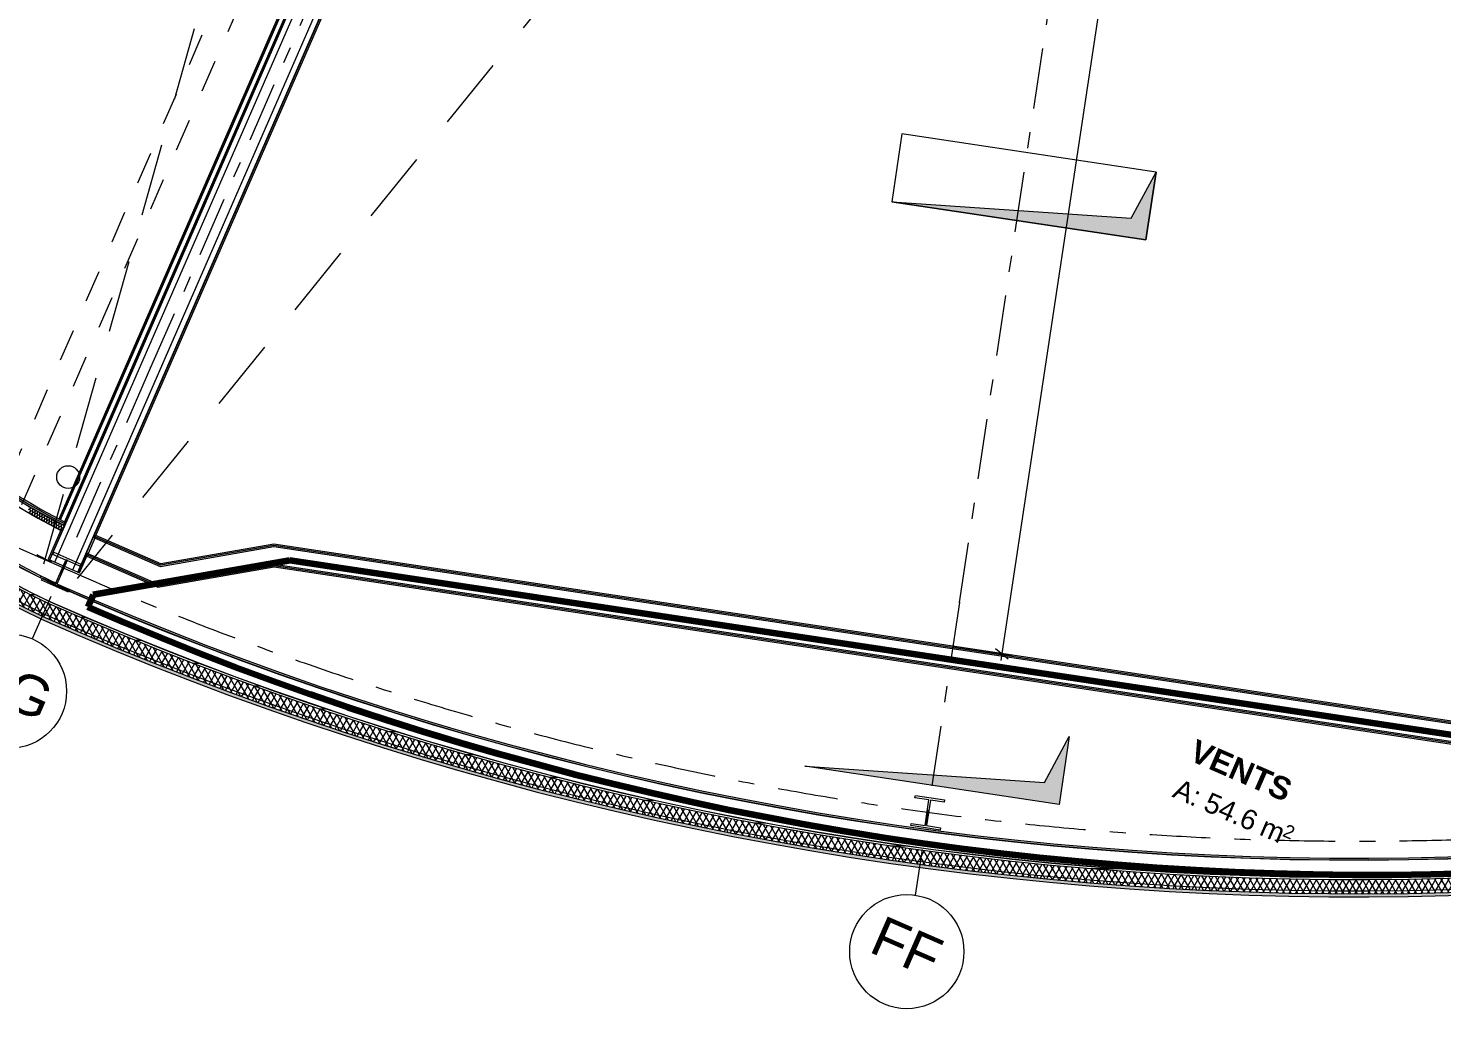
# Model space of a CAD drawing. Header units: millimetres. Extents: x -50172 to 68897, y -80883 to 956680.
# Drawn here: x -38410 to -26040, y -73227 to -64643 of the extents above; entities that cross this region are included whole.
import ezdxf
from ezdxf.enums import TextEntityAlignment as Align

# ---------------------------------------------------------------- set-up
doc = ezdxf.new("R2010")
doc.units = ezdxf.units.MM
doc.header["$MEASUREMENT"] = 0
for name, pattern in [('Dashed', [564.444447, 282.222223, -282.222223]), ('Double Dashed', [1093.611073, 529.166651, -211.666656, 141.111112, -211.666656]), ('Long Dashed', [1058.333302, 634.99999, -423.333311])]:
    doc.linetypes.add(name, pattern=pattern)
for name, color, linetype in [('A-25-M_Wall_Ext', 7, 'Continuous'), ('A-25-M_Wall_Int', 7, 'Continuous'), ('A-95-MC_Marker_Section_P2.Marker', 7, 'Continuous'), ('COLUMN.IFC Import', 7, 'Continuous'), ('New_A-05-M_Gross_Int_Plant', 7, 'Continuous'), ('New_A-15-MG_Structural_Grid_Phase_2', 7, 'Continuous'), ('New_A-25-M_Wall_Ext', 7, 'Continuous'), ('New_A-25-M_Wall_Int', 7, 'Continuous'), ('New_A-60-M_Mechanical', 7, 'Continuous'), ('New_A-95-D_1_100', 7, 'Continuous')]:
    doc.layers.add(name, color=color, linetype=linetype)
for name, color, linetype, lineweight in [('A-25-M_Wall_Ext_Pen_No__1', 7, 'Continuous', 13), ('A-25-M_Wall_Ext_Pen_No__87', 8, 'Continuous', 20), ('A-25-M_Wall_Int_Pen_No__1', 7, 'Continuous', 13), ('A-95-MC_Marker_Section_P2.Marker_Pen_No__1', 7, 'Continuous', 13), ('COLUMN.IFC Import_Pen_No__2', 8, 'Continuous', 15), ('New_A-05-M_Gross_Int_Plant_Pen_No__198', 7, 'Continuous', 100), ('New_A-25-M_Wall_Ext_Pen_No__87', 8, 'Continuous', 20), ('New_A-25-M_Wall_Int_Pen_No__1', 7, 'Continuous', 13), ('New_A-25-M_Wall_Int_Pen_No__150', 7, 'Continuous', 0), ('New_A-60-M_Mechanical_Pen_No__1', 7, 'Continuous', 13), ('New_A-60-M_Mechanical_Pen_No__89', 8, 'Continuous', 20), ('New_A-95-D_1_100_Pen_No__1', 7, 'Continuous', 13), ('New_A-95-P_Drawing_Pen_No__1', 7, 'Continuous', 13), ('New_ArchiCAD Zone Stamps_Pen_No__9', 7, 'Continuous', 13)]:
    doc.layers.add(name, color=color, linetype=linetype, lineweight=lineweight)
for name, color, linetype, lineweight, true_color in [('A-25-M_Wall_Ext_Pen_No__107', 7, 'Continuous', 15, 0xa6a6a6), ('A-25-M_Wall_Int_Pen_No__107', 7, 'Continuous', 15, 0xa6a6a6), ('A-25-M_Wall_Int_Pen_No__81', 7, 'Continuous', 20, 0x6a6a6a), ('New_A-15-MG_Structural_Grid_Phase_2_Pen_No__222', 7, 'Continuous', 13, 0x65af33), ('New_A-20-M_Roof_Accessory_Pen_No__61', 7, 'Continuous', 20, 0x6a6a6a), ('New_A-25-M_Wall_Int_Pen_No__107', 7, 'Continuous', 15, 0xa6a6a6), ('New_A-25-M_Wall_Int_Pen_No__81', 7, 'Continuous', 20, 0x6a6a6a)]:
    doc.layers.add(name, color=color, linetype=linetype, lineweight=lineweight, true_color=true_color)
doc.styles.add('GENERATED_STYLE_2', font='')
doc.styles.add('GENERATED_STYLE_3', font='')
doc.styles.add('GENERATED_STYLE_4', font='')
doc.styles.get('GENERATED_STYLE_2').set_extended_font_data('Arial', bold=True)
doc.styles.get('GENERATED_STYLE_3').set_extended_font_data('Arial')
doc.styles.get('GENERATED_STYLE_4').set_extended_font_data('Swis721 BT')
doc.dimstyles.new('GENERATED_STYLE__1', dxfattribs={"dimtxt": 300, "dimasz": 95, "dimexe": 0.18, "dimexo": 0, "dimgap": 0.09, "dimtad": 1, "dimdec": 0, "dimzin": 0, "dimdsep": 46, "dimtxsty": 'GENERATED_STYLE_3', "dimblk": 'ARROWHEAD_2', "dimblk1": 'ARROWHEAD_2', "dimblk2": 'ARROWHEAD_2', "dimcen": 0.09, "dimclrd": 7, "dimclre": 7, "dimclrt": 7, "dimadec": 0, "dimazin": 0, "dimtfac": 1, "dimtdec": 4, "dimtmove": 0, "dimatfit": 3, "dimfxl": 1, "dimtolj": 1, "dimtzin": 0, "dimarcsym": 0})
pattern_1 = [(60, (0, 0), (-43.30127, 25), []), (120, (0, 0), (43.30127, 25), [])]
pattern_2 = [(0, (0, 0), (0, 200), [])]

# ---------------------------------------------------------------- blocks, each defined once
blk = doc.blocks.new('VENTS__3_1', base_point=(-27759, -71242))
at = {"layer": 'New_A-05-M_Gross_Int_Plant_Pen_No__198', "linetype": 'Continuous'}
for p, q in [((-36121, -69302), (-37843, -69603)), ((-24222, -71093), (-36121, -69302)), ((-37843, -69603), (-37890, -69709))]:
    blk.add_line(p, q, dxfattribs=at)
blk.add_arc((-26646, -43925), 28129, 246.4404, 336.4588, dxfattribs=at)
at = {"layer": 'New_ArchiCAD Zone Stamps_Pen_No__9'}
for tag, height, style, p in [('ROOM_NAME', 200, 'GENERATED_STYLE_2', (-28182, -70863)), ('measuredAreaCode', 175, 'GENERATED_STYLE_3', (-28335, -71208)), ('DUMMY_649', 175, 'GENERATED_STYLE_3', (-28066, -71325)), ('DUMMY_650', 175, 'GENERATED_STYLE_3', (-27638, -71512)), ('DUMMY_651', 117, 'GENERATED_STYLE_3', (-27394, -71605))]:
    blk.add_attdef(tag, text='', height=height, rotation=336.4404, dxfattribs=dict(at, style=style)).set_placement(p, align=Align.TOP_LEFT)
blk = doc.blocks.new('Slab_7_1', base_point=(-30853, -66161))
at = {"layer": 'New_A-60-M_Mechanical_Pen_No__89', "linetype": 'Continuous', "flags": 128}
blk.add_lwpolyline([(-30853, -66161), (-28628, -66496), (-28539, -65903), (-30764, -65568)], close=True, dxfattribs=at)
blk = doc.blocks.new('*X241')
at = {"layer": 'New_A-25-M_Wall_Int_Pen_No__150', "linetype": 'Continuous'}
for p, q in [((-38116, -69019), (-38118, -69020)), ((-38111, -69017), (-38116, -69019)), ((-38105, -69014), (-38111, -69017)), ((-38105, -68993), (-38106, -68992)), ((-38100, -68997), (-38105, -68993)), ((-38105, -69014), (-38100, -69010)), ((-38100, -69010), (-38101, -69016)), ((-38101, -69016), (-38101, -69018)), ((-38099, -69003), (-38100, -68997)), ((-38100, -69010), (-38099, -69003)), ((-38096, -69004), (-38100, -69010)), ((-38094, -69004), (-38096, -69004)), ((-38122, -69031), (-38122, -69033)), ((-38122, -69033), (-38121, -69036)), ((-38121, -69036), (-38119, -69039)), ((-38119, -69039), (-38116, -69040)), ((-38116, -69040), (-38113, -69042)), ((-38113, -69042), (-38111, -69042))]:
    blk.add_line(p, q, dxfattribs=at)
blk = doc.blocks.new('Wall_18_1', base_point=(-37960, -69410))
at = {"layer": 'A-25-M_Wall_Int_Pen_No__107', "linetype": 'Continuous'}
for points in [[(-37837, -69089), (-37842, -69100), (-37828, -69106), (-37823, -69095)], [(-37832, -69078), (-37837, -69089), (-37823, -69095), (-37818, -69084)], [(-37906, -69248), (-37911, -69259), (-37897, -69265), (-37892, -69254)], [(-37901, -69236), (-37906, -69248), (-37892, -69254), (-37887, -69242)]]:
    blk.add_hatch(color=256, dxfattribs=at).paths.add_polyline_path(points)
at = {"layer": 'New_A-25-M_Wall_Int_Pen_No__107', "linetype": 'Continuous'}
for points in [[(-31366, -53536), (-31372, -53550), (-31358, -53556), (-31352, -53542)], [(-31352, -53542), (-31328, -53488), (-31342, -53482), (-31366, -53536)], [(-37818, -69084), (-31067, -53602), (-31081, -53596), (-37832, -69078)], [(-31486, -53811), (-38093, -68963, 0.000662), (-38079, -68970), (-31472, -53817)], [(-31480, -53797), (-31486, -53811), (-31472, -53817), (-31466, -53803)], [(-38099, -68977), (-38105, -68990, 0.000658), (-38091, -68997), (-38085, -68983, -0.00066)], [(-38093, -68963), (-38099, -68977, 0.00066), (-38085, -68983), (-38079, -68970, -0.000662)], [(-38126, -69038), (-38235, -69290), (-38222, -69296), (-38112, -69045, -0.000652)], [(-37911, -69259), (-37974, -69404), (-37960, -69410), (-37897, -69265)]]:
    blk.add_hatch(color=256, dxfattribs=at).paths.add_polyline_path(points)
at = {"layer": 'New_A-25-M_Wall_Int_Pen_No__107', "linetype": 'Continuous', "lineweight": 0, "true_color": 0x535353}
for points in [[(-31372, -53550), (-31372, -53551), (-31358, -53557), (-31358, -53556)], [(-31391, -53595), (-31392, -53596), (-31378, -53602), (-31378, -53601)], [(-31479, -53797), (-31480, -53797), (-31466, -53803), (-31466, -53803)], [(-31460, -53752), (-31460, -53753), (-31446, -53759), (-31446, -53758)]]:
    blk.add_hatch(color=251, dxfattribs=at).paths.add_polyline_path(points)
at = {"layer": 'New_A-25-M_Wall_Int_Pen_No__81', "linetype": 'Continuous', "lineweight": 0, "true_color": 0x353535}
for points in [[(-38176, -69316), (-31283, -53508), (-31284, -53508), (-38177, -69316)], [(-31358, -53557), (-38091, -68997, 0.000044), (-38090, -68998), (-31357, -53557)], [(-31357, -53556), (-31328, -53489), (-31328, -53488), (-31358, -53556)], [(-31358, -53556), (-31358, -53557), (-31357, -53557), (-31357, -53556)], [(-38019, -69384), (-31126, -53577), (-31127, -53576), (-38020, -69384)], [(-37974, -69404), (-31081, -53596), (-31082, -53596), (-37975, -69404)], [(-38092, -68998), (-38222, -69296), (-38221, -69296), (-38091, -68999, -0.000044)], [(-38105, -68990), (-38105, -68991, 0.000658), (-38092, -68998), (-38091, -68997, -0.000658)], [(-38091, -68997), (-38092, -68998, 0.000044), (-38091, -68999), (-38090, -68998, -0.000044)], [(-38125, -69037), (-38126, -69038, 0.000652), (-38112, -69045), (-38112, -69044, -0.000652)]]:
    blk.add_hatch(color=250, dxfattribs=at).paths.add_polyline_path(points)
at = {"layer": 'A-25-M_Wall_Int_Pen_No__1', "linetype": 'Continuous'}
for p, q in [((-37828, -69106), (-37842, -69100)), ((-37823, -69095), (-37837, -69089)), ((-37892, -69254), (-37906, -69248)), ((-37887, -69242), (-37901, -69236))]:
    blk.add_line(p, q, dxfattribs=at)
at = {"layer": 'New_A-25-M_Wall_Int_Pen_No__1', "linetype": 'Continuous'}
for p, q in [((-38177, -69316), (-31284, -53508)), ((-38176, -69316), (-31283, -53508)), ((-38090, -68998), (-31357, -53557)), ((-31378, -53601), (-31358, -53557)), ((-31358, -53556), (-31372, -53550)), ((-31372, -53551), (-31358, -53557)), ((-31358, -53556), (-31352, -53542)), ((-31357, -53556), (-31328, -53489)), ((-31357, -53557), (-31357, -53556)), ((-31352, -53542), (-31328, -53488)), ((-38020, -69384), (-31127, -53576)), ((-38019, -69384), (-31126, -53577)), ((-37975, -69404), (-31082, -53596)), ((-37974, -69404), (-31081, -53596)), ((-31446, -53758), (-31378, -53602)), ((-31392, -53596), (-31378, -53602)), ((-31391, -53595), (-31378, -53601)), ((-31480, -53797), (-31466, -53803)), ((-31479, -53797), (-31466, -53803)), ((-31472, -53817), (-31466, -53803)), ((-31466, -53803), (-31446, -53759)), ((-31460, -53752), (-31446, -53758)), ((-31460, -53753), (-31446, -53759)), ((-38079, -68970), (-31472, -53817)), ((-38221, -69296), (-38091, -68999)), ((-38112, -69044), (-38092, -68998)), ((-38091, -68997), (-38085, -68983)), ((-38091, -68999), (-38090, -68998)), ((-38085, -68983), (-38079, -68970)), ((-38222, -69296), (-38112, -69045))]:
    blk.add_line(p, q, dxfattribs=at)
at = {"layer": 'New_A-25-M_Wall_Int_Pen_No__1', "linetype": 'Continuous', "flags": 128}
for points in [[(-31342, -53482), (-31366, -53536)], [(-37818, -69084), (-31067, -53602)], [(-31486, -53811), (-38093, -68963)], [(-38126, -69038), (-38235, -69290)], [(-37960, -69410), (-37897, -69265)], [(-38235, -69290), (-37960, -69410)]]:
    blk.add_lwpolyline(points, dxfattribs=at)
at = {"layer": 'New_A-25-M_Wall_Int_Pen_No__1', "linetype": 'Continuous'}
for radius, start, end in [(5706, 243.0757, 243.2266), (5707, 243.0763, 243.2272), (5691, 243.0669, 243.2181), (5758, 243.1061, 243.2556), (5757, 243.1056, 243.2551)]:
    blk.add_arc((-35521, -63903), radius, start, end, dxfattribs=at)
at = {"layer": 'New_A-25-M_Wall_Int', "color": 250, "lineweight": 50, "true_color": 0x2a2a2a}
blk.add_blockref('*X241', (0, 0), dxfattribs=at)
blk = doc.blocks.new('Wall_24_1', base_point=(-24361, -70949))
at = {"layer": 'New_A-25-M_Wall_Ext_Pen_No__87', "linetype": 'Continuous', "flags": 128}
for points in [[(-24361, -70949), (-36260, -69158)], [(-36257, -69359), (-24365, -71149)]]:
    blk.add_lwpolyline(points, dxfattribs=at)
blk = doc.blocks.new('Wall_50_1', base_point=(-36260, -69158))
at = {"layer": 'New_A-25-M_Wall_Ext_Pen_No__87', "linetype": 'Continuous', "flags": 128}
for points in [[(-36260, -69158), (-37250, -69331)], [(-37275, -69536), (-36257, -69359)]]:
    blk.add_lwpolyline(points, dxfattribs=at)
blk = doc.blocks.new('*X334')
at = {"layer": 'New_A-25-M_Wall_Int_Pen_No__150', "linetype": 'Continuous'}
for p, q in [((-38404, -68832), (-38410, -68833)), ((-38404, -68857), (-38410, -68859)), ((-38398, -68833), (-38404, -68832)), ((-38399, -68854), (-38404, -68857)), ((-38404, -68882), (-38402, -68881)), ((-38402, -68881), (-38399, -68880)), ((-38399, -68854), (-38394, -68850)), ((-38399, -68880), (-38396, -68878)), ((-38393, -68838), (-38398, -68833)), ((-38396, -68878), (-38397, -68881)), ((-38397, -68881), (-38396, -68885)), ((-38394, -68875), (-38396, -68878)), ((-38396, -68878), (-38394, -68875)), ((-38396, -68885), (-38396, -68886)), ((-38394, -68850), (-38395, -68857)), ((-38395, -68857), (-38394, -68863)), ((-38394, -68850), (-38392, -68844)), ((-38390, -68845), (-38394, -68850)), ((-38394, -68863), (-38393, -68869)), ((-38394, -68875), (-38393, -68872)), ((-38392, -68873), (-38394, -68875)), ((-38392, -68844), (-38393, -68838)), ((-38393, -68872), (-38393, -68869)), ((-38389, -68871), (-38392, -68873)), ((-38383, -68844), (-38390, -68845)), ((-38384, -68869), (-38389, -68871)), ((-38378, -68866), (-38384, -68869)), ((-38377, -68845), (-38383, -68844)), ((-38382, -68894), (-38381, -68893)), ((-38381, -68893), (-38378, -68892)), ((-38378, -68866), (-38373, -68862)), ((-38378, -68892), (-38375, -68890)), ((-38373, -68850), (-38377, -68845)), ((-38375, -68890), (-38376, -68893)), ((-38376, -68893), (-38375, -68897)), ((-38374, -68887), (-38375, -68890)), ((-38375, -68890), (-38374, -68887)), ((-38375, -68897), (-38375, -68898)), ((-38373, -68862), (-38374, -68869)), ((-38374, -68869), (-38373, -68875)), ((-38374, -68887), (-38373, -68884)), ((-38371, -68885), (-38374, -68887)), ((-38371, -68856), (-38373, -68850)), ((-38373, -68862), (-38371, -68856)), ((-38369, -68857), (-38373, -68862)), ((-38373, -68875), (-38373, -68881)), ((-38373, -68884), (-38373, -68881)), ((-38369, -68883), (-38371, -68885)), ((-38363, -68855), (-38369, -68857)), ((-38363, -68881), (-38369, -68883)), ((-38356, -68857), (-38363, -68855)), ((-38358, -68878), (-38363, -68881)), ((-38358, -68878), (-38353, -68874)), ((-38357, -68904), (-38355, -68902)), ((-38352, -68862), (-38356, -68857)), ((-38355, -68902), (-38353, -68899)), ((-38354, -68902), (-38355, -68905)), ((-38353, -68899), (-38354, -68902)), ((-38353, -68874), (-38350, -68868)), ((-38352, -68874), (-38353, -68881)), ((-38353, -68881), (-38353, -68887)), ((-38353, -68887), (-38352, -68892)), ((-38353, -68899), (-38352, -68896)), ((-38351, -68897), (-38353, -68899)), ((-38350, -68868), (-38352, -68862)), ((-38348, -68869), (-38352, -68874)), ((-38352, -68896), (-38352, -68892)), ((-38348, -68895), (-38351, -68897)), ((-38342, -68867), (-38348, -68869)), ((-38342, -68892), (-38348, -68895)), ((-38336, -68869), (-38342, -68867)), ((-38337, -68890), (-38342, -68892)), ((-38337, -68890), (-38332, -68886)), ((-38331, -68873), (-38336, -68869)), ((-38332, -68886), (-38333, -68892)), ((-38333, -68892), (-38332, -68898)), ((-38332, -68886), (-38330, -68880)), ((-38328, -68881), (-38332, -68886)), ((-38332, -68898), (-38331, -68904)), ((-38330, -68880), (-38331, -68873)), ((-38321, -68879), (-38328, -68881)), ((-38315, -68880), (-38321, -68879)), ((-38316, -68902), (-38321, -68904)), ((-38316, -68902), (-38311, -68898)), ((-38310, -68885), (-38315, -68880)), ((-38311, -68898), (-38312, -68904)), ((-38311, -68898), (-38309, -68891)), ((-38307, -68893), (-38311, -68898)), ((-38309, -68891), (-38310, -68885)), ((-38301, -68891), (-38307, -68893)), ((-38294, -68892), (-38301, -68891)), ((-38290, -68897), (-38294, -68892)), ((-38288, -68903), (-38290, -68897)), ((-38290, -68909), (-38288, -68903)), ((-38280, -68902), (-38286, -68904)), ((-38273, -68904), (-38280, -68902)), ((-38361, -68905), (-38360, -68905)), ((-38360, -68905), (-38357, -68904)), ((-38355, -68905), (-38355, -68908)), ((-38355, -68908), (-38354, -68909)), ((-38340, -68917), (-38339, -68917)), ((-38339, -68917), (-38336, -68916)), ((-38336, -68916), (-38334, -68913)), ((-38334, -68913), (-38332, -68911)), ((-38333, -68914), (-38334, -68917)), ((-38334, -68917), (-38334, -68920)), ((-38334, -68920), (-38333, -68921)), ((-38332, -68911), (-38333, -68914)), ((-38332, -68911), (-38331, -68907)), ((-38330, -68908), (-38332, -68911)), ((-38331, -68907), (-38331, -68904)), ((-38327, -68907), (-38330, -68908)), ((-38321, -68904), (-38327, -68907)), ((-38319, -68929), (-38318, -68929)), ((-38318, -68929), (-38315, -68927)), ((-38315, -68927), (-38313, -68925)), ((-38311, -68922), (-38313, -68925)), ((-38313, -68925), (-38311, -68922)), ((-38313, -68925), (-38313, -68929)), ((-38313, -68929), (-38313, -68932)), ((-38313, -68932), (-38312, -68933)), ((-38312, -68904), (-38311, -68910)), ((-38311, -68910), (-38310, -68916)), ((-38311, -68922), (-38310, -68919)), ((-38309, -68920), (-38311, -68922)), ((-38310, -68919), (-38310, -68916)), ((-38306, -68918), (-38309, -68920)), ((-38301, -68916), (-38306, -68918)), ((-38295, -68913), (-38301, -68916)), ((-38298, -68941), (-38297, -68940)), ((-38297, -68940), (-38294, -68939)), ((-38295, -68913), (-38290, -68909)), ((-38294, -68939), (-38292, -68937)), ((-38290, -68934), (-38292, -68937)), ((-38292, -68937), (-38290, -68934)), ((-38292, -68937), (-38292, -68940)), ((-38292, -68940), (-38292, -68943)), ((-38292, -68943), (-38291, -68944)), ((-38290, -68909), (-38291, -68916)), ((-38291, -68916), (-38290, -68922)), ((-38286, -68904), (-38290, -68909)), ((-38290, -68922), (-38289, -68927)), ((-38290, -68934), (-38289, -68931)), ((-38288, -68932), (-38290, -68934)), ((-38289, -68931), (-38289, -68927)), ((-38285, -68930), (-38288, -68932)), ((-38280, -68927), (-38285, -68930)), ((-38274, -68925), (-38280, -68927)), ((-38278, -68952), (-38276, -68952)), ((-38276, -68952), (-38273, -68950)), ((-38274, -68925), (-38269, -68921)), ((-38269, -68908), (-38273, -68904)), ((-38273, -68950), (-38271, -68948)), ((-38269, -68945), (-38271, -68948)), ((-38271, -68948), (-38269, -68945)), ((-38271, -68948), (-38271, -68952)), ((-38271, -68952), (-38271, -68955)), ((-38271, -68955), (-38270, -68956)), ((-38269, -68921), (-38270, -68927)), ((-38270, -68927), (-38269, -68933)), ((-38267, -68914), (-38269, -68908)), ((-38269, -68921), (-38267, -68914)), ((-38265, -68916), (-38269, -68921)), ((-38269, -68933), (-38268, -68939)), ((-38269, -68945), (-38268, -68942)), ((-38267, -68943), (-38269, -68945)), ((-38268, -68942), (-38268, -68939)), ((-38264, -68941), (-38267, -68943)), ((-38259, -68914), (-38265, -68916)), ((-38259, -68939), (-38264, -68941)), ((-38253, -68915), (-38259, -68914)), ((-38253, -68936), (-38259, -68939)), ((-38257, -68964), (-38255, -68963)), ((-38255, -68963), (-38252, -68962)), ((-38248, -68920), (-38253, -68915)), ((-38253, -68936), (-38248, -68932)), ((-38252, -68962), (-38250, -68960)), ((-38250, -68960), (-38248, -68957)), ((-38249, -68960), (-38250, -68963)), ((-38250, -68963), (-38250, -68966)), ((-38250, -68966), (-38249, -68968)), ((-38248, -68932), (-38249, -68939)), ((-38249, -68939), (-38248, -68944)), ((-38248, -68957), (-38249, -68960)), ((-38246, -68926), (-38248, -68920)), ((-38248, -68932), (-38246, -68926)), ((-38244, -68927), (-38248, -68932)), ((-38248, -68944), (-38247, -68950)), ((-38246, -68954), (-38248, -68957)), ((-38248, -68957), (-38247, -68954)), ((-38247, -68954), (-38247, -68950)), ((-38243, -68953), (-38246, -68954)), ((-38238, -68925), (-38244, -68927)), ((-38238, -68950), (-38243, -68953)), ((-38232, -68926), (-38238, -68925)), ((-38232, -68948), (-38238, -68950)), ((-38236, -68975), (-38234, -68975)), ((-38234, -68975), (-38231, -68973)), ((-38227, -68931), (-38232, -68926)), ((-38232, -68948), (-38227, -68943)), ((-38231, -68973), (-38229, -68971)), ((-38229, -68971), (-38227, -68968)), ((-38228, -68971), (-38229, -68974)), ((-38229, -68974), (-38229, -68978)), ((-38229, -68978), (-38228, -68980)), ((-38227, -68943), (-38228, -68950)), ((-38228, -68950), (-38227, -68956)), ((-38227, -68968), (-38228, -68971)), ((-38225, -68937), (-38227, -68931)), ((-38227, -68943), (-38225, -68937)), ((-38223, -68938), (-38227, -68943)), ((-38227, -68956), (-38226, -68962)), ((-38227, -68968), (-38226, -68965)), ((-38225, -68966), (-38227, -68968)), ((-38226, -68965), (-38226, -68962)), ((-38222, -68964), (-38225, -68966)), ((-38217, -68936), (-38223, -68938)), ((-38217, -68961), (-38222, -68964)), ((-38211, -68938), (-38217, -68936)), ((-38211, -68959), (-38217, -68961)), ((-38216, -68987), (-38213, -68986)), ((-38213, -68986), (-38210, -68984)), ((-38206, -68942), (-38211, -68938)), ((-38211, -68959), (-38206, -68955)), ((-38210, -68984), (-38208, -68982)), ((-38208, -68982), (-38206, -68979)), ((-38207, -68982), (-38208, -68986)), ((-38208, -68986), (-38207, -68989)), ((-38206, -68955), (-38207, -68961)), ((-38207, -68961), (-38206, -68967)), ((-38206, -68979), (-38207, -68982)), ((-38207, -68989), (-38206, -68992)), ((-38204, -68948), (-38206, -68942)), ((-38206, -68955), (-38204, -68948)), ((-38202, -68950), (-38206, -68955)), ((-38206, -68967), (-38205, -68973)), ((-38206, -68979), (-38205, -68976)), ((-38204, -68977), (-38206, -68979)), ((-38206, -68992), (-38206, -68992)), ((-38205, -68976), (-38205, -68973)), ((-38201, -68975), (-38204, -68977)), ((-38196, -68947), (-38202, -68950)), ((-38196, -68973), (-38201, -68975)), ((-38190, -68949), (-38196, -68947)), ((-38190, -68970), (-38196, -68973)), ((-38196, -68998), (-38195, -68998)), ((-38195, -68998), (-38192, -68997)), ((-38192, -68997), (-38189, -68996)), ((-38185, -68953), (-38190, -68949)), ((-38190, -68970), (-38185, -68966)), ((-38189, -68996), (-38186, -68993)), ((-38186, -68994), (-38187, -68997)), ((-38187, -68997), (-38186, -69000)), ((-38185, -68966), (-38186, -68972)), ((-38186, -68972), (-38185, -68978)), ((-38185, -68991), (-38186, -68994)), ((-38186, -68993), (-38185, -68991)), ((-38186, -69000), (-38185, -69003)), ((-38183, -68960), (-38185, -68953)), ((-38185, -68966), (-38183, -68960)), ((-38181, -68961), (-38185, -68966)), ((-38185, -68978), (-38184, -68984)), ((-38185, -68991), (-38184, -68987)), ((-38182, -68988), (-38185, -68991)), ((-38185, -69003), (-38184, -69005)), ((-38184, -68987), (-38184, -68984)), ((-38180, -68986), (-38182, -68988)), ((-38175, -68959), (-38181, -68961)), ((-38174, -68984), (-38180, -68986)), ((-38176, -69009), (-38174, -69009)), ((-38169, -68960), (-38175, -68959)), ((-38169, -68981), (-38174, -68984)), ((-38174, -69009), (-38170, -69008)), ((-38170, -69008), (-38167, -69007)), ((-38164, -68964), (-38169, -68960)), ((-38169, -68981), (-38164, -68977)), ((-38167, -69007), (-38165, -69004)), ((-38164, -68977), (-38165, -68983)), ((-38165, -68983), (-38164, -68989)), ((-38163, -69002), (-38165, -69005)), ((-38165, -69004), (-38163, -69002)), ((-38165, -69005), (-38165, -69008)), ((-38165, -69008), (-38165, -69011)), ((-38165, -69011), (-38164, -69014)), ((-38162, -68971), (-38164, -68964)), ((-38164, -68977), (-38162, -68971)), ((-38160, -68972), (-38164, -68977)), ((-38164, -68989), (-38163, -68995)), ((-38164, -69014), (-38161, -69017)), ((-38163, -68998), (-38163, -68995)), ((-38163, -69002), (-38163, -68998)), ((-38161, -68999), (-38163, -69002)), ((-38159, -68997), (-38161, -68999)), ((-38161, -69017), (-38160, -69018)), ((-38154, -68970), (-38160, -68972)), ((-38153, -68995), (-38159, -68997)), ((-38158, -69019), (-38156, -69020)), ((-38156, -69020), (-38152, -69020)), ((-38147, -68971), (-38154, -68970)), ((-38148, -68992), (-38153, -68995)), ((-38152, -69020), (-38149, -69019)), ((-38149, -69019), (-38146, -69018)), ((-38148, -68992), (-38143, -68988)), ((-38143, -68975), (-38147, -68971)), ((-38146, -69018), (-38144, -69015)), ((-38143, -68988), (-38144, -68994)), ((-38144, -68994), (-38143, -69000)), ((-38144, -69015), (-38142, -69013)), ((-38143, -69016), (-38144, -69019)), ((-38144, -69019), (-38144, -69022)), ((-38144, -69022), (-38142, -69025)), ((-38141, -68982), (-38143, -68975)), ((-38143, -68988), (-38141, -68982)), ((-38139, -68983), (-38143, -68988)), ((-38143, -69000), (-38142, -69006)), ((-38142, -69013), (-38143, -69016)), ((-38141, -69009), (-38142, -69006)), ((-38142, -69013), (-38141, -69009)), ((-38140, -69010), (-38142, -69013)), ((-38142, -69025), (-38140, -69028)), ((-38137, -69008), (-38140, -69010)), ((-38133, -68980), (-38139, -68983)), ((-38132, -69006), (-38137, -69008)), ((-38126, -68982), (-38133, -68980)), ((-38127, -69003), (-38132, -69006)), ((-38127, -69003), (-38122, -68999)), ((-38122, -68986), (-38126, -68982)), ((-38125, -69029), (-38122, -69026)), ((-38122, -69027), (-38123, -69030)), ((-38120, -68992), (-38122, -68986)), ((-38122, -68999), (-38120, -68992)), ((-38118, -68994), (-38122, -68999)), ((-38122, -68999), (-38122, -69005)), ((-38122, -69005), (-38121, -69011)), ((-38122, -69026), (-38121, -69023)), ((-38121, -69024), (-38122, -69027)), ((-38121, -69011), (-38120, -69017)), ((-38121, -69023), (-38120, -69020)), ((-38119, -69021), (-38121, -69024)), ((-38120, -69020), (-38120, -69017)), ((-38118, -69020), (-38119, -69021)), ((-38112, -68991), (-38118, -68994)), ((-38106, -68992), (-38112, -68991)), ((-38140, -69028), (-38137, -69030)), ((-38137, -69030), (-38134, -69031)), ((-38134, -69031), (-38131, -69031)), ((-38131, -69031), (-38128, -69030)), ((-38128, -69030), (-38125, -69029)), ((-38123, -69030), (-38122, -69031))]:
    blk.add_line(p, q, dxfattribs=at)
blk = doc.blocks.new('Wall_57_1', base_point=(-40577, -66482))
at = {"layer": 'New_A-25-M_Wall_Int_Pen_No__107', "linetype": 'Continuous'}
for points in [[(-38099, -68977, -0.158553), (-40590, -66489), (-40604, -66496, 0.15859), (-38105, -68990)], [(-38093, -68963, -0.158517), (-40577, -66482), (-40590, -66489, 0.158553), (-38099, -68977)]]:
    blk.add_hatch(color=256, dxfattribs=at).paths.add_polyline_path(points)
at = {"layer": 'New_A-25-M_Wall_Int_Pen_No__81', "linetype": 'Continuous', "lineweight": 0, "true_color": 0x353535}
for points in [[(-38125, -69037, -0.158711), (-40649, -66519), (-40650, -66520, 0.158714), (-38126, -69038)], [(-38105, -68990, -0.15859), (-40604, -66496), (-40605, -66496, 0.158592), (-38105, -68991)]]:
    blk.add_hatch(color=250, dxfattribs=at).paths.add_polyline_path(points)
at = {"layer": 'New_A-25-M_Wall_Int_Pen_No__1', "linetype": 'Continuous'}
for radius, start, end in [(5758, 207.0325, 243.1061), (5757, 207.0325, 243.1056), (5707, 207.0299, 243.0763), (5706, 207.0299, 243.0757), (5691, 207.0291, 243.0669), (5676, 207.0283, 243.0579)]:
    blk.add_arc((-35521, -63903), radius, start, end, dxfattribs=at)
at = {"layer": 'New_A-25-M_Wall_Int', "color": 250, "lineweight": 50, "true_color": 0x2a2a2a}
blk.add_blockref('*X334', (0, 0), dxfattribs=at)
blk = doc.blocks.new('Wall_198_1', base_point=(-38295, -69817))
at = {"layer": 'A-25-M_Wall_Ext_Pen_No__107', "linetype": 'Continuous', "lineweight": 0, "true_color": 0x535353}
for points in [[(-38161, -69524, 0.417286), (-921, -54883), (-923, -54882, -0.417285), (-38160, -69522)], [(-38224, -69662, 0.417299), (-781, -54943), (-783, -54942, -0.417299), (-38223, -69660)]]:
    blk.add_hatch(color=251, dxfattribs=at).paths.add_polyline_path(points)
at = {"layer": 'A-25-M_Wall_Ext_Pen_No__107', "linetype": 'Continuous'}
h = blk.add_hatch(dxfattribs=at)
h.set_pattern_fill('Plaster_0001', color=256, style=0, pattern_type=2)
h.set_pattern_definition([(201.458, (0, 0), (-63.3617, 161.19955), [0, -100]), (201.458, (-14.85, -98.89), (-63.3617, 161.19955), [0, -100])])
h.paths.add_polyline_path([(-38160, -69522, 0.417285), (-923, -54882), (-937, -54876, -0.417284), (-38154, -69508)])
blk.add_hatch(color=256, dxfattribs=at).paths.add_polyline_path([(-38295, -69817, 0.417314), (-625, -55010), (-650, -55000, -0.417312), (-38283, -69792)])
h = blk.add_hatch(dxfattribs=at)
h.set_pattern_fill('Batt_Insulation_0001', color=256, style=0, pattern_type=2)
h.set_pattern_definition(pattern_1)
h.paths.add_polyline_path([(-38283, -69792, 0.417312), (-650, -55000), (-673, -54990, -0.41731), (-38273, -69770)])
h = blk.add_hatch(dxfattribs=at)
h.set_pattern_fill('Batt_Insulation_0001', color=256, style=0, pattern_type=2)
h.set_pattern_definition(pattern_1)
h.paths.add_polyline_path([(-38273, -69770, 0.41731), (-673, -54990), (-765, -54950, -0.417301), (-38232, -69679)])
h = blk.add_hatch(dxfattribs=at)
h.set_pattern_fill('Plywood_0001', color=256, style=0, pattern_type=2)
h.set_pattern_definition(pattern_2)
h.paths.add_polyline_path([(-38232, -69679, 0.417301), (-765, -54950), (-781, -54943, -0.417299), (-38224, -69662)])
at = {"layer": 'A-25-M_Wall_Ext_Pen_No__1', "linetype": 'Continuous'}
for radius, start, end in [(28148, 246.1625, 336.7628), (28146, 246.1625, 336.7628), (28131, 246.1629, 336.7629), (28470, 246.1551, 336.7609), (28443, 246.1557, 336.7611), (28418, 246.1562, 336.7612), (28318, 246.1585, 336.7618), (28300, 246.159, 336.7619), (28298, 246.159, 336.7619)]:
    blk.add_arc((-26785, -43777), radius, start, end, dxfattribs=at)
blk = doc.blocks.new('Wall_199_1', base_point=(-41868, -65449))
at = {"layer": 'A-25-M_Wall_Ext_Pen_No__107', "linetype": 'Continuous'}
h = blk.add_hatch(dxfattribs=at)
h.set_pattern_fill('Batt_Insulation_0001', color=256, style=0, pattern_type=2)
h.set_pattern_definition(pattern_1)
h.paths.add_polyline_path([(-41841, -65443, 0.22706), (-38283, -69792), (-38273, -69770, -0.227038), (-41817, -65437)])
h = blk.add_hatch(dxfattribs=at)
h.set_pattern_fill('Batt_Insulation_0001', color=256, style=0, pattern_type=2)
h.set_pattern_definition(pattern_1)
h.paths.add_polyline_path([(-41817, -65437, 0.227038), (-38273, -69770), (-38232, -69679, -0.226951), (-41720, -65414)])
h = blk.add_hatch(dxfattribs=at)
h.set_pattern_fill('Plywood_0001', color=256, style=0, pattern_type=2)
h.set_pattern_definition(pattern_2)
h.paths.add_polyline_path([(-41720, -65414, 0.226951), (-38232, -69679), (-38224, -69662, -0.226935), (-41702, -65410)])
at = {"layer": 'A-25-M_Wall_Ext_Pen_No__107', "linetype": 'Continuous', "lineweight": 0, "true_color": 0x535353}
for points in [[(-41702, -65410, 0.226935), (-38224, -69662), (-38223, -69660, -0.226933), (-41700, -65410)], [(-41554, -65376, 0.226795), (-38161, -69524), (-38160, -69522, -0.226793), (-41552, -65375)]]:
    blk.add_hatch(color=251, dxfattribs=at).paths.add_polyline_path(points)
at = {"layer": 'A-25-M_Wall_Ext_Pen_No__107', "linetype": 'Continuous'}
h = blk.add_hatch(dxfattribs=at)
h.set_pattern_fill('Plaster_0001', color=256, style=0, pattern_type=2)
h.set_pattern_definition([(129.2839, (0, 0), (134.0639, 109.6671), [0, -100]), (129.2839, (-98.69, -16.13), (134.0639, 109.6671), [0, -100])])
h.paths.add_polyline_path([(-41552, -65375, 0.226793), (-38160, -69522), (-38154, -69508, -0.226779), (-41538, -65372)])
blk.add_hatch(color=256, dxfattribs=at).paths.add_polyline_path([(-41868, -65449, 0.227083), (-38295, -69817), (-38283, -69792, -0.22706), (-41841, -65443)])
at = {"layer": 'A-25-M_Wall_Ext_Pen_No__1', "linetype": 'Continuous'}
for radius, start, end in [(6481, 193.7007, 244.8667), (6381, 193.7097, 244.8566), (6363, 193.7114, 244.8548), (6361, 193.7116, 244.8546), (6211, 193.7258, 244.8388), (6209, 193.726, 244.8386), (6194, 193.7275, 244.837), (6533, 193.696, 244.8717), (6506, 193.6984, 244.8691)]:
    blk.add_arc((-35520, -63902), radius, start, end, dxfattribs=at)
blk = doc.blocks.new('Wall_204_1', base_point=(-37897, -69265))
at = {"layer": 'A-25-M_Wall_Ext_Pen_No__87', "linetype": 'Continuous', "flags": 128}
for points in [[(-37828, -69106), (-37887, -69242)], [(-37823, -69095), (-37828, -69106)], [(-37818, -69084), (-37823, -69095)], [(-37250, -69331), (-37818, -69084)], [(-37892, -69254), (-37897, -69265)], [(-37897, -69265), (-37275, -69536)], [(-37887, -69242), (-37892, -69254)]]:
    blk.add_lwpolyline(points, dxfattribs=at)
blk = doc.blocks.new('Wall_215_1', base_point=(-24361, -70949))
at = {"layer": 'A-25-M_Wall_Ext_Pen_No__107', "linetype": 'Continuous'}
for points in [[(-24361, -70949), (-36260, -69158), (-36260, -69171), (-24361, -70962)], [(-24361, -70962), (-36260, -69171), (-36260, -69183), (-24361, -70974)], [(-36258, -69346), (-24364, -71136), (-24364, -71124), (-36258, -69333)], [(-36257, -69359), (-24365, -71149), (-24364, -71136), (-36258, -69346)]]:
    blk.add_hatch(color=256, dxfattribs=at).paths.add_polyline_path(points)
at = {"layer": 'A-25-M_Wall_Ext_Pen_No__1', "linetype": 'Continuous'}
for p, q in [((-24361, -70962), (-36260, -69171)), ((-24361, -70974), (-36260, -69183)), ((-36258, -69333), (-24364, -71124)), ((-36258, -69346), (-24364, -71136))]:
    blk.add_line(p, q, dxfattribs=at)
at = {"layer": 'A-25-M_Wall_Ext_Pen_No__1', "linetype": 'Continuous', "flags": 128}
for points in [[(-24361, -70949), (-36260, -69158)], [(-36257, -69359), (-24365, -71149)]]:
    blk.add_lwpolyline(points, dxfattribs=at)
blk = doc.blocks.new('Wall_216_1', base_point=(-36260, -69158))
at = {"layer": 'A-25-M_Wall_Ext_Pen_No__107', "linetype": 'Continuous'}
for points in [[(-36260, -69171), (-37252, -69344), (-37253, -69357), (-36260, -69183)], [(-36260, -69158), (-37250, -69331), (-37252, -69344), (-36260, -69171)], [(-37275, -69536), (-36257, -69359), (-36258, -69346), (-37273, -69523)], [(-37273, -69523), (-36258, -69346), (-36258, -69333), (-37272, -69510)]]:
    blk.add_hatch(color=256, dxfattribs=at).paths.add_polyline_path(points)
at = {"layer": 'A-25-M_Wall_Ext_Pen_No__1', "linetype": 'Continuous'}
for p, q in [((-36260, -69183), (-37253, -69357)), ((-36260, -69171), (-37252, -69344)), ((-37273, -69523), (-36258, -69346)), ((-37272, -69510), (-36258, -69333))]:
    blk.add_line(p, q, dxfattribs=at)
at = {"layer": 'A-25-M_Wall_Ext_Pen_No__1', "linetype": 'Continuous', "flags": 128}
for points in [[(-36260, -69158), (-37250, -69331)], [(-37275, -69536), (-36257, -69359)]]:
    blk.add_lwpolyline(points, dxfattribs=at)
blk = doc.blocks.new('Wall_217_1', base_point=(-37250, -69331))
at = {"layer": 'A-25-M_Wall_Ext_Pen_No__107', "linetype": 'Continuous'}
for points in [[(-37252, -69344), (-37823, -69095), (-37828, -69106), (-37253, -69357)], [(-37250, -69331), (-37818, -69084), (-37823, -69095), (-37252, -69344)], [(-37897, -69265), (-37275, -69536), (-37273, -69523), (-37892, -69254)], [(-37892, -69254), (-37273, -69523), (-37272, -69510), (-37887, -69242)]]:
    blk.add_hatch(color=256, dxfattribs=at).paths.add_polyline_path(points)
at = {"layer": 'A-25-M_Wall_Ext_Pen_No__1', "linetype": 'Continuous'}
for p, q in [((-37253, -69357), (-37828, -69106)), ((-37252, -69344), (-37823, -69095)), ((-37892, -69254), (-37273, -69523)), ((-37887, -69242), (-37272, -69510))]:
    blk.add_line(p, q, dxfattribs=at)
at = {"layer": 'A-25-M_Wall_Ext_Pen_No__1', "linetype": 'Continuous', "flags": 128}
for points in [[(-37250, -69331), (-37818, -69084)], [(-37897, -69265), (-37275, -69536)]]:
    blk.add_lwpolyline(points, dxfattribs=at)
blk = doc.blocks.new('Wall_222_1', base_point=(-37818, -69084))
at = {"layer": 'A-25-M_Wall_Int_Pen_No__107', "linetype": 'Continuous'}
for points in [[(-29893, -50871), (-37832, -69078), (-37818, -69084), (-29877, -50874)], [(-31536, -53789), (-38143, -68942), (-38130, -68948), (-31522, -53795)]]:
    blk.add_hatch(color=256, dxfattribs=at).paths.add_polyline_path(points)
at = {"layer": 'A-25-M_Wall_Int_Pen_No__81', "linetype": 'Continuous', "lineweight": 0, "true_color": 0x353535}
for points in [[(-38084, -68968), (-29996, -50420), (-29997, -50420), (-38085, -68967)], [(-37877, -69058), (-29789, -50511), (-29790, -50510), (-37878, -69058)], [(-29881, -50843), (-37833, -69077), (-37832, -69078), (-29880, -50843)], [(-31409, -53535), (-38130, -68948), (-38129, -68948), (-31408, -53535)]]:
    blk.add_hatch(color=250, dxfattribs=at).paths.add_polyline_path(points)
at = {"layer": 'A-25-M_Wall_Int_Pen_No__1', "linetype": 'Continuous'}
for p, q in [((-38085, -68967), (-29997, -50420)), ((-38084, -68968), (-29996, -50420)), ((-37878, -69058), (-29790, -50510)), ((-37877, -69058), (-29789, -50511)), ((-37833, -69077), (-29745, -50530)), ((-37832, -69078), (-29880, -50843)), ((-38129, -68948), (-31408, -53535)), ((-38130, -68948), (-31522, -53795))]:
    blk.add_line(p, q, dxfattribs=at)
at = {"layer": 'A-25-M_Wall_Int_Pen_No__1', "linetype": 'Continuous', "flags": 128}
for points in [[(-37818, -69084), (-29877, -50874)], [(-31536, -53789), (-38143, -68942)]]:
    blk.add_lwpolyline(points, dxfattribs=at)
blk = doc.blocks.new('Standard grid marker_7')
at = {"layer": 'New_A-15-MG_Structural_Grid_Phase_2_Pen_No__222', "linetype": 'Double Dashed'}
for p, q in [((2591, 0), (19508, 0)), ((19508, 0), (22099, 0))]:
    blk.add_line(p, q, dxfattribs=at)
at = {"layer": 'New_A-15-MG_Structural_Grid_Phase_2_Pen_No__222', "linetype": 'Continuous'}
blk.add_circle((22599, 0), 500, dxfattribs=at)
at = {"layer": 'New_A-15-MG_Structural_Grid_Phase_2_Pen_No__222', "linetype": 'Double Dashed'}
blk.add_point((19508, 0), dxfattribs=at)
blk.add_point((19508, 0), dxfattribs=at)
at = {"layer": 'New_A-15-MG_Structural_Grid_Phase_2_Pen_No__222', "style": 'GENERATED_STYLE_4'}
for tag, p in [('AC_MarkerText_1_0', (-500, 43)), ('AC_MarkerText_1_1', (22599, 43))]:
    blk.add_attdef(tag, text='', height=350, rotation=90, dxfattribs=at).set_placement(p, align=Align.MIDDLE_CENTER)
blk = doc.blocks.new('Standard grid marker_8')
at = {"layer": 'New_A-15-MG_Structural_Grid_Phase_2_Pen_No__222', "linetype": 'Double Dashed'}
for q in [(19605, 0), (0, 0)]:
    blk.add_line((2591, 0), q, dxfattribs=at)
at = {"layer": 'New_A-15-MG_Structural_Grid_Phase_2_Pen_No__222', "linetype": 'Continuous'}
blk.add_circle((-500, 0), 500, dxfattribs=at)
at = {"layer": 'New_A-15-MG_Structural_Grid_Phase_2_Pen_No__222', "linetype": 'Double Dashed'}
blk.add_point((2591, 0), dxfattribs=at)
blk.add_point((2591, 0), dxfattribs=at)
at = {"layer": 'New_A-15-MG_Structural_Grid_Phase_2_Pen_No__222', "style": 'GENERATED_STYLE_4'}
for tag, p in [('AC_MarkerText_1_0', (-500, 43)), ('AC_MarkerText_1_1', (22696, 43))]:
    blk.add_attdef(tag, text='', height=350, rotation=255.0108, dxfattribs=at).set_placement(p, align=Align.MIDDLE_CENTER)
blk = doc.blocks.new('Standard grid marker_24')
at = {"layer": 'New_A-15-MG_Structural_Grid_Phase_2_Pen_No__222', "linetype": 'Double Dashed'}
blk.add_line((27978, 0), (27978, -516), dxfattribs=at)
blk.add_arc((0, 0), 27978, 0, 90.636, dxfattribs=at)
at = {"layer": 'New_A-15-MG_Structural_Grid_Phase_2_Pen_No__222', "style": 'GENERATED_STYLE_4'}
blk.add_attdef('AC_MarkerText_1', text='', height=350, rotation=90.3066, dxfattribs=at).set_placement((-1326, 28008), align=Align.MIDDLE_CENTER)
blk = doc.blocks.new('Standard grid marker_25')
at = {"layer": 'New_A-15-MG_Structural_Grid_Phase_2_Pen_No__222', "linetype": 'Double Dashed'}
for p, q in [((3797, 4702), (3797, 4702)), ((6044, 0), (6044, 0))]:
    blk.add_line(p, q, dxfattribs=at)
blk.add_arc((0, 0), 6044, 0, 51.0784, dxfattribs=at)
blk = doc.blocks.new('Column 145')
at = {"layer": 'COLUMN.IFC Import_Pen_No__2', "linetype": 'Continuous'}
for p, q in [((-129.4, 133.35), (129.4, 133.35)), ((-129.4, 112.85), (-129.4, 133.35)), ((129.4, 133.35), (129.4, 112.85)), ((-6.4, 112.85), (-129.4, 112.85)), ((-6.4, -112.85), (-6.4, 112.85)), ((6.4, 112.85), (6.4, -112.85)), ((129.4, 112.85), (6.4, 112.85)), ((-129.4, -112.85), (-6.4, -112.85)), ((-129.4, -133.35), (-129.4, -112.85)), ((6.4, -112.85), (129.4, -112.85)), ((129.4, -112.85), (129.4, -133.35)), ((129.4, -133.35), (-129.4, -133.35))]:
    blk.add_line(p, q, dxfattribs=at)
blk = doc.blocks.new('Column 164')
at = {"layer": 'COLUMN.IFC Import_Pen_No__2', "linetype": 'Continuous'}
for p, q in [((-129.4, 133.35), (129.4, 133.35)), ((-129.4, 112.85), (-129.4, 133.35)), ((129.4, 133.35), (129.4, 112.85)), ((-6.4, 112.85), (-129.4, 112.85)), ((-6.4, -112.85), (-6.4, 112.85)), ((6.4, 112.85), (6.4, -112.85)), ((129.4, 112.85), (6.4, 112.85)), ((-129.4, -112.85), (-6.4, -112.85)), ((-129.4, -133.35), (-129.4, -112.85)), ((6.4, -112.85), (129.4, -112.85)), ((129.4, -112.85), (129.4, -133.35)), ((129.4, -133.35), (-129.4, -133.35))]:
    blk.add_line(p, q, dxfattribs=at)
blk = doc.blocks.new('*D803')
at = {"layer": 'New_A-95-D_1_100_Pen_No__1', "linetype": 'Continuous'}
for p, q in [((-27054, -51299), (-29890, -70117)), ((-27482, -51234), (-26961, -51313)), ((-26997, -51344), (-27110, -51254)), ((-27045, -51238), (-27054, -51299)), ((-30318, -70052), (-29797, -70131)), ((-29946, -70072), (-29833, -70162)), ((-29890, -70117), (-29899, -70177))]:
    blk.add_line(p, q, dxfattribs=at)
at = {"layer": 'New_A-95-D_1_100_Pen_No__1', "insert": (-28319, -60095), "char_height": 300, "attachment_point": 7, "rotation": 261.4296, "style": 'GENERATED_STYLE_3'}
blk.add_mtext('\\A1;{\\fArial|b0|i0|c0|p34;19,031}', dxfattribs=at)
blk = doc.blocks.new('ARROWHEAD_2')
at = {"color": 0, "linetype": 'Continuous', "lineweight": 0}
for p, q in [((0, 0), (-1, 0)), ((-0.38, -0.66), (0.38, 0.66))]:
    blk.add_line(p, q, dxfattribs=at)
blk = doc.blocks.new('Cutting Plane_6_1', base_point=(-15692, -10946))
at = {"layer": 'A-95-MC_Marker_Section_P2.Marker_Pen_No__1', "linetype": 'Dashed'}
blk.add_line((-20308, -27164), (-38549, -68998), dxfattribs=at)

msp = doc.modelspace()

# ---------------------------------------------------------------- hatches: boundary and pattern name
at = {"layer": 'New_A-60-M_Mechanical_Pen_No__1', "linetype": 'Continuous'}
for points in [[(-30853.1, -66161.3), (-28756.4, -66305.5), (-28538.9, -65902.8), (-28628.2, -66496.1)], [(-31614.1, -71103), (-29517.3, -71247.3), (-29299.8, -70844.6), (-29389.1, -71437.9)]]:
    msp.add_hatch(color=256, dxfattribs=at).paths.add_polyline_path(points)

# ---------------------------------------------------------------- linework, layer by layer
at = {"layer": 'New_A-20-M_Roof_Accessory_Pen_No__61', "linetype": 'Continuous'}
msp.add_circle((-38060.6, -68572.3), 100, dxfattribs=at)
at = {"layer": 'New_A-60-M_Mechanical_Pen_No__1', "linetype": 'Continuous', "flags": 128}
for points in [[(-30853.1, -66161.3), (-28756.4, -66305.5), (-28538.9, -65902.8), (-28628.2, -66496.1)], [(-31614.1, -71103), (-29517.3, -71247.3), (-29299.8, -70844.6), (-29389.1, -71437.9)]]:
    msp.add_lwpolyline(points, close=True, dxfattribs=at)
at = {"layer": 'New_A-95-P_Drawing_Pen_No__1', "linetype": 'Long Dashed'}
for p, q in [((-19692.8, -46873.9), (-37981.7, -69458.7)), ((-32655.8, -49367.7), (-38314.7, -69471.9))]:
    msp.add_line(p, q, dxfattribs=at)
at = {"layer": 'New_A-95-P_Drawing_Pen_No__1', "linetype": 'Dashed'}
msp.add_line((-32152.6, -53839.1), (-38573.8, -68564.9), dxfattribs=at)

# ---------------------------------------------------------------- block references
at = {"layer": 'A-25-M_Wall_Ext', "color": 250, "lineweight": 50, "true_color": 0x2a2a2a}
for name, p in [('Wall_198_1', (-38294.6, -69816.9)), ('Wall_199_1', (-41867.7, -65448.9)), ('Wall_204_1', (-37897.2, -69265)), ('Wall_217_1', (-37250.3, -69331.1)), ('Wall_216_1', (-36259.8, -69158.2)), ('Wall_215_1', (-24360.9, -70949.1))]:
    msp.add_blockref(name, p, dxfattribs=at)
at = {"layer": 'A-25-M_Wall_Int', "color": 250, "lineweight": 50, "true_color": 0x2a2a2a}
msp.add_blockref('Wall_222_1', (-37818, -69083.5), dxfattribs=at)
at = {"layer": 'A-95-MC_Marker_Section_P2.Marker'}
msp.add_blockref('Cutting Plane_6_1', (-15692.4, -10945.9), dxfattribs=at)
at = {"layer": 'COLUMN.IFC Import', "linetype": 'Continuous', "zscale": 1000}
for name, p, rotation in [('Column 164', (-38121.9, -69404.7), 336.4404115839877), ('Column 145', (-30538.3, -71511.1), 351.4294115928189)]:
    msp.add_blockref(name, p, dxfattribs=dict(at, rotation=rotation))
at = {"layer": 'New_A-05-M_Gross_Int_Plant', "linetype": 'Continuous'}
ref = msp.add_blockref('VENTS__3_1', (-27758.6, -71241.6), dxfattribs=at)
ref.add_attrib('ROOM_NAME', 'VENTS', dxfattribs={"layer": 'New_ArchiCAD Zone Stamps_Pen_No__9', "color": 7, "height": 200, "rotation": 336.44041, "style": 'GENERATED_STYLE_2'}).set_placement((-28182.3, -70862.8), align=Align.TOP_LEFT)
ref.add_attrib('measuredAreaCode', 'A: ', dxfattribs={"layer": 'New_ArchiCAD Zone Stamps_Pen_No__9', "color": 7, "height": 175, "rotation": 336.44041, "style": 'GENERATED_STYLE_3'}).set_placement((-28335.4, -71208.2), align=Align.TOP_LEFT)
ref.add_attrib('DUMMY_649', '54.6', dxfattribs={"layer": 'New_ArchiCAD Zone Stamps_Pen_No__9', "color": 7, "height": 175, "rotation": 336.44041, "style": 'GENERATED_STYLE_3'}).set_placement((-28066.5, -71325.5), align=Align.TOP_LEFT)
ref.add_attrib('DUMMY_650', ' m', dxfattribs={"layer": 'New_ArchiCAD Zone Stamps_Pen_No__9', "color": 7, "height": 175, "rotation": 336.44041, "style": 'GENERATED_STYLE_3'}).set_placement((-27638.3, -71512.2), align=Align.TOP_LEFT)
ref.add_attrib('DUMMY_651', '2', dxfattribs={"layer": 'New_ArchiCAD Zone Stamps_Pen_No__9', "color": 7, "height": 116.7, "rotation": 336.44041, "style": 'GENERATED_STYLE_3'}).set_placement((-27393.9, -71605.4), align=Align.TOP_LEFT)
at = {"layer": 'New_A-15-MG_Structural_Grid_Phase_2', "color": 8, "linetype": 'Continuous', "lineweight": 15, "zscale": 1000}
for name, p, rotation in [('Standard grid marker_24', (-26783.5, -43781.2), 246.1337837427074), ('Standard grid marker_25', (-35520.4, -63902.1), 193.7422622324414)]:
    msp.add_blockref(name, p, dxfattribs=dict(at, rotation=rotation))
at = {"layer": 'New_A-15-MG_Structural_Grid_Phase_2', "color": 8, "linetype": 'Continuous', "lineweight": 15}
ref = msp.add_blockref('Standard grid marker_7', (-29541.9, -49731.7), dxfattribs=dict(at, zscale=1000, rotation=246.4404115839914))
ref.add_attrib('AC_MarkerText_1_1', 'GG', dxfattribs={"layer": 'New_A-15-MG_Structural_Grid_Phase_2_Pen_No__222', "color": 85, "true_color": 0x65af33, "height": 350, "rotation": 336.44041, "style": 'GENERATED_STYLE_4'}).set_placement((-38574.6, -70403.4), align=Align.MIDDLE_CENTER)
ref = msp.add_blockref('Standard grid marker_8', (-30646.7, -72232.1), dxfattribs=dict(at, zscale=1000, rotation=81.4296153646693))
ref.add_attrib('AC_MarkerText_1', 'FF', dxfattribs={"layer": 'New_A-15-MG_Structural_Grid_Phase_2_Pen_No__222', "color": 85, "true_color": 0x65af33, "height": 350, "rotation": 336.44041, "style": 'GENERATED_STYLE_4'}).set_placement((-30721.2, -72683.1), align=Align.MIDDLE_CENTER)
at = {"layer": 'New_A-25-M_Wall_Ext', "color": 250, "lineweight": 50, "true_color": 0x2a2a2a}
for name, p in [('Wall_50_1', (-36259.8, -69158.2)), ('Wall_24_1', (-24360.9, -70949.1))]:
    msp.add_blockref(name, p, dxfattribs=at)
at = {"layer": 'New_A-25-M_Wall_Int', "color": 250, "lineweight": 50, "true_color": 0x2a2a2a}
for name, p in [('Wall_18_1', (-37960.4, -69409.9)), ('Wall_57_1', (-40577, -66482.2))]:
    msp.add_blockref(name, p, dxfattribs=at)
at = {"layer": 'New_A-60-M_Mechanical', "color": 8, "linetype": 'Continuous', "lineweight": 20}
msp.add_blockref('Slab_7_1', (-30853.1, -66161.3), dxfattribs=at)

# ---------------------------------------------------------------- dimensions: what is measured, and where the dimension line sits
at = {"layer": 'New_A-95-D_1_100', "linetype": 'Continuous'}
dim = msp.add_linear_dim(base=(-29889.8, -70117), p1=(-27482.1, -51234.1), p2=(-30318.2, -70052.5), angle=261.42962, dimstyle='GENERATED_STYLE__1', dxfattribs=at)
dim.commit()
dim.dimension.update_dxf_attribs({"geometry": '*D803', "text_midpoint": (-28266.9, -60757.3), "dimtype": 160, "text_rotation": 261.42962})

doc.saveas('drawing.dxf')
